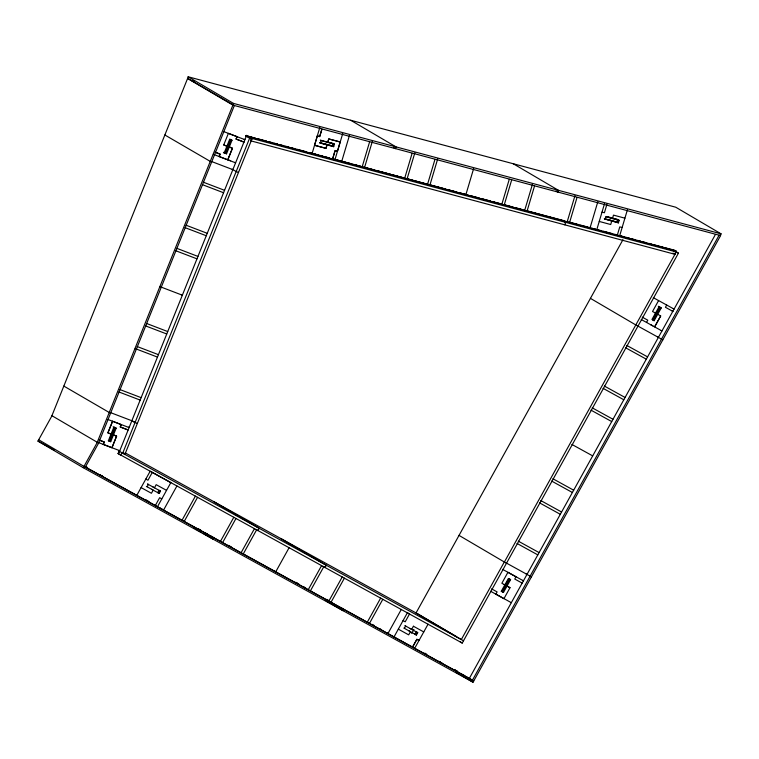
<?xml version="1.0" encoding="UTF-8"?>
<svg xmlns="http://www.w3.org/2000/svg" width="759" height="759" viewBox="0 0 759 759"><rect width="100%" height="100%" fill="white"/><g stroke="black" fill="none" stroke-linecap="round" stroke-linejoin="round"><path stroke-width="1.14" d="M188.156 76.773L187.634 78.509L232.947 105.14L720.528 235.584L721.05 233.838L675.747 207.216L188.156 76.773L233.459 103.395L721.05 233.838M232.947 105.14L233.459 103.395M250.831 139.941L251.333 138.271L246.296 135.311M319.947 142.54L327.025 144.912L326 148.347L314.549 145.282L317.328 135.946L319.7 136.582L321.92 129.115L319.662 136.582L317.29 135.946M360.202 166.401L245.574 135.738L312.034 153.745L319.833 127.408M311.275 153.327L332.527 159.248L335.051 150.68L337.442 151.335L340.184 141.98L328.77 138.944L327.746 142.369L326.266 141.497L334.434 144.153L333.685 146.686L320.307 143.119L321.057 140.586L320.317 140.149L327.034 141.942M326.996 144.903L325.981 148.337L314.53 145.282M333.685 146.686L332.205 145.813L332.954 143.28M332.527 159.248L335.07 150.699L337.423 151.316M342.736 133.527L334.899 159.874L310.535 152.891L312.11 153.318M341.635 161.676L349.482 135.33M362.081 167.141L369.595 141.895M364.481 167.786L372.318 141.44M404.604 178.526L412.118 153.271M407.004 179.162L414.85 152.815M427.45 184.636L434.964 159.39M429.85 185.281L437.687 158.935M473.644 168.555L465.808 194.902L464.328 194.029L467.705 194.93M501.765 204.522L509.28 179.266M504.166 205.158L511.68 179.911M524.611 210.632L532.448 184.285M527.012 211.277L534.526 186.021M564.876 224.863L565.626 222.359L562.599 220.584M567.134 222.007L574.971 195.661M569.535 222.653L577.049 197.406M589.98 228.117L597.817 201.771M604.553 203.573L596.716 229.92L591.868 228.146M606.953 204.218L604.411 212.757L602.039 212.131M605.018 219.294L605.767 216.761L619.173 220.347L618.414 222.88L604.278 218.858L617.674 222.444L618.433 219.911L606.147 216.628M618.414 222.88L616.944 221.998L617.693 219.465L613.244 218.269M627.437 209.693L619.6 236.04L333.419 159.001M250.584 140.776L674.941 254.303L675.681 251.798L671.658 249.436M103.319 444.394L104.287 442.004L99.334 440.125L104.287 442.004L103.3 444.413L111.934 447.725L116.601 436.159L113.433 434.935L116.165 428.18L113.822 427.279L111.08 434.072L107.901 432.848L112.569 421.254L121.212 424.594L120.245 426.947L128.148 429.964L246.314 136.174M232.956 104.979L97.228 442.326L98.642 442.867L234.36 105.52L187.644 78.357L51.916 415.695L98.632 443.085L85.312 467.127M219.152 156.515L220.11 154.115L215.167 152.227L220.11 154.124L219.152 156.525L227.785 159.817L232.444 148.242L227.776 146.183L230.499 139.39L231.988 140.263L226.533 153.811L223.45 152.483L225.803 153.384L231.248 139.827L229.683 139.229M231.988 140.263L229.645 139.371L226.913 146.155L223.725 144.95L228.393 133.366L237.017 136.658L236.068 139.068L243.962 142.085L243.222 141.639M110.349 433.607L111.08 434.072L108.366 440.799L110.71 441.7L113.442 434.907L116.62 436.121L111.962 447.696M224.19 152.92L226.903 146.155L223.734 144.941M114.704 427.279L109.23 440.827L110.71 441.7M226.533 153.811L225.062 152.948L227.776 146.183M227.785 159.817L232.434 148.233L229.256 147.028M237.017 136.658L236.049 139.058L243.962 142.066M673.394 250.195L678.432 253.155L462.24 643.063L118.347 453.711L119.789 450.713L97.522 442.203M245.897 135.529L251.931 139.077L124.998 454.11L122.683 453.218L249.616 138.195L245.593 135.833M112.579 421.283L107.901 432.848L111.089 434.044M121.212 424.594L120.245 426.985L128.138 430.021L119.77 450.732M469.375 678.499L472.392 680.282L719.153 235.11L720.471 235.84L473.037 682.227L83.253 467.715L37.95 441.083L52.001 415.733M83.253 467.715L97.313 442.355M136.791 495.352L150.159 471.225L170.822 482.591M152.303 472.402L147.967 480.219L145.823 479.043M147.113 486.794L148.394 484.479L147.654 484.043M158.47 493.027L159.76 490.703M159.21 493.464L160.5 491.149L159.02 490.267L157.739 492.591L159.21 493.464L146.364 486.358M419.034 640.473L416.9 639.296L412.545 647.104L155.31 505.541L159.646 497.714L161.781 498.891M157.474 506.727L170.841 482.61M163.565 510.076L176.932 485.959M182.027 520.247L195.405 496.12M184.2 521.442L197.568 497.316M220.452 541.385L233.819 517.268M222.624 542.581L235.992 518.463M241.087 552.751L254.464 528.625M243.259 553.947L256.627 529.82M289.113 547.694L275.745 571.821L274.265 570.948M308.23 589.705L321.598 565.578M310.403 590.891L323.77 566.774M328.865 601.062L342.243 576.935M331.038 602.257L344.415 578.13M367.29 622.209L380.657 598.083M369.462 623.405L382.83 599.278M387.925 633.566L401.302 609.439M404.367 628.376L405.648 626.052L404.908 625.625L417.735 632.712L416.444 635.027L403.892 628.063M622.949 239.721L416.036 612.949L461.32 639.562L504.308 562.002L506.557 563.235M413.437 626.241L411.663 629.372L410.211 628.518M411.71 633.433L413.94 629.42M415.704 634.59L416.995 632.275M428.067 624.164L414.689 648.29L469.356 678.375L672.806 311.38M672.237 249.597L676.26 251.96L504.384 562.039L459.024 535.389M646.545 322.423L647.788 320.184L642.237 317.129M658.584 300.592L652.531 311.494L655.51 313.125M501.282 591.261L508.397 578.481L510.589 579.686L503.473 592.466L501.272 591.223M502.733 592.029L509.849 579.259M653.423 320.279L660.51 307.518M654.163 320.715L661.241 307.955L659.77 307.082L652.683 319.852L654.163 320.715L651.962 319.473L659.049 306.74L658.309 306.313L661.241 307.955M503.967 598.633L510.001 587.694L507.021 586.062M660.681 315.972L654.619 326.901L660.691 315.943L656.222 313.467L656.952 313.922M666.668 305.042L665.425 307.281L672.825 311.351L715.452 234.427M340.184 141.98L328.732 138.935L327.717 142.36L334.434 144.153M326.977 141.924L333.694 143.717L332.945 146.25L319.567 142.673L320.307 143.119M325.488 144.02L332.205 145.813M332.575 159.02L334.159 159.437M618.082 235.404L616.498 234.986L617.238 235.423L619.78 226.884L622.152 227.51M192.141 80.71L194.418 81.317M624.923 218.184L613.481 215.12L612.456 218.554L611.716 218.118M607.655 216.77L611.014 217.672M321.057 140.586L327.746 142.369M604.657 218.706L616.944 221.998M599.268 221.457L610.71 224.522L611.735 221.087L610.227 220.195M245.963 135.605L255.033 138.034M257.292 138.641L266.362 141.06M268.629 141.667L272.026 142.578M274.293 143.185L277.69 144.096M279.957 144.694L283.354 145.605M285.621 146.212L289.018 147.123M291.285 147.73L294.691 148.641M296.949 149.248L306.019 151.667M314.065 153.821L317.48 154.732M319.757 155.339L323.173 156.259M325.45 156.866L328.865 157.777M336.787 159.902L340.155 160.804M342.432 161.411L351.512 163.84M353.789 164.447L360.601 166.278M364.121 167.217L374.149 169.902M376.379 170.49L390.866 174.371M393.096 174.968L403.124 177.653M406.663 178.593L413.475 180.424M415.752 181.031L425.97 183.763M426.776 183.972L428.37 184.409M429.499 184.703L445.229 188.915M447.478 189.513L450.846 190.414M453.095 191.021L456.463 191.923M458.711 192.52L462.079 193.422M469.944 195.528L478.938 197.928M481.187 198.535L490.172 200.936M492.42 201.543L500.285 203.64M503.824 204.588L512.913 207.017M515.181 207.624L521.993 209.446M526.651 210.698L544.478 215.471M546.708 216.059L555.626 218.45M557.856 219.047L564.544 220.831M569.193 222.074L578.282 224.512M580.55 225.119L587.362 226.941M588.5 227.245L590.104 227.672M601.052 230.594L596.792 229.692M603.329 231.201L612.437 233.639M614.714 234.256L618.139 235.167M620.397 235.774L623.794 236.685M626.071 237.292L629.477 238.203M631.744 238.81L635.15 239.721M637.418 240.328L640.824 241.239M643.091 241.846L646.497 242.757M648.765 243.364L652.171 244.275M654.448 244.882L663.527 247.311M665.795 247.918L674.874 250.347M361.341 166.705L362.944 167.141M363.741 167.35L402.754 177.786M403.864 178.09L405.467 178.517M406.274 178.726L425.571 183.896M426.71 184.2L428.313 184.627M429.11 184.835L617.741 235.299M251.333 138.271L675.681 251.798M249.616 138.195L251.931 139.077M223.706 131.582L244.901 139.675L244.161 139.239M223.497 152.35L225.062 152.948M228.516 159.969L230.641 160.785M213.355 154.333L235.613 162.834L234.892 162.379M211.676 161.553L232.871 169.655M211.581 162.151L164.864 134.988M236.182 171.553L238.544 172.464M203.355 182.217L224.56 190.319M202.378 184.646L223.582 192.748M186.059 225.214L207.254 233.317M185.082 227.653L206.277 235.745M176.762 248.316L197.966 256.419M175.784 250.745L196.989 258.847M160.102 286.693L182.359 295.204L181.619 294.767M146.534 323.457L167.73 331.56M145.548 325.886L166.752 333.988M137.237 346.559L158.441 354.662M135.197 348.58L157.464 357.091M119.941 389.557L141.136 397.659M118.954 391.986L140.159 400.088M110.643 412.659L131.848 420.752M110.548 413.257L63.832 386.084M137.388 423.513L132 420.828M107.901 419.471L129.106 427.573L128.366 427.137M108.404 440.666L109.97 441.264L115.444 427.715L116.165 428.18M113.1 426.814L114.666 427.412M414.708 648.29L412.564 647.114L416.9 639.296L419.015 640.463M676.26 251.96L678.432 253.155M653.309 297.67L674.068 309.093L673.328 308.657M650.795 324.767L652.825 325.848M641.213 319.511L661.971 330.943L661.222 330.507M637.645 325.943L658.404 337.375M637.949 326.199L590.436 298.363M662.787 339.909L657.436 336.806M626.83 345.459L647.579 356.882M625.558 347.745L646.307 359.178M604.325 386.037L625.074 397.469M603.054 388.333L623.803 399.765M592.229 407.839L612.987 419.272M590.957 410.135L611.716 421.568M571.925 444.451L592.684 455.884M552.903 478.768L573.662 490.2M551.632 481.064L572.381 492.487M540.816 500.57L561.565 512.002M539.545 502.866L560.294 514.289M518.302 541.158L539.061 552.58M517.031 543.453L537.789 554.876M506.215 562.96L526.974 574.383M531.395 576.935L526.053 573.842M502.648 569.392L523.406 580.815L522.647 580.407M522.135 583.102L514.763 579.041L515.987 576.764L507.923 572.324L501.87 583.254L504.82 584.876L504.08 584.439M510.029 587.713L505.532 585.217M491.585 588.87L497.107 591.906L495.883 594.183L503.938 598.623M490.561 591.242L511.319 602.674M125.14 452.848L418.2 614.145L456.463 636.63M463.512 640.767L121.971 452.8L120.7 455.087L117.673 453.313M166.525 490.352L156.174 484.669L154.438 487.809L152.976 486.946M403.057 620.606L405.221 621.792L409.537 613.965L407.393 612.788L394.016 636.915L393.276 636.478L395.42 637.664L394.68 637.228M413.408 626.232L423.778 631.934M147.654 484.043L160.5 491.149M141.089 487.591L151.43 493.274L153.176 490.134L151.667 489.251M398.323 629.154L408.693 634.856L410.429 631.716L408.902 630.824M84.202 466.406L155.68 505.712M37.95 441.083L54.449 450.163M473.768 680.918L83.983 466.396L38.681 439.765M618.433 219.911L619.173 220.347M672.92 253.117L674.941 254.303M513.217 163.735L558.52 190.357L557.998 192.103L555.986 190.917M595.265 229.047L596.005 229.484M350.686 120.254L395.989 146.876L395.477 148.622L393.456 147.436M672.066 310.943L672.825 311.351M192.074 80.672L194.095 81.849M312.926 153.508L313.666 153.944L312.898 153.527M310.554 152.882L312.034 153.745M232.15 169.181L236.229 171.572M510.589 579.686L509.109 578.823L501.993 591.603L503.473 592.466M132.047 420.856L135.074 422.63M111.943 434.063L113.433 434.935M460.229 641.877L462.24 643.063M281.001 538.634L326.313 565.256L325.042 567.552L323.021 566.366M213.858 501.68L259.17 528.302L257.899 530.598L255.887 529.421M122.986 452.924L124.998 454.11M118.945 451.017L122.683 453.218M118.48 451.7L119.22 452.136M417.735 632.712L416.245 631.839L414.964 634.163L416.444 635.027M454.632 669.675L457.658 671.449M454.271 669.628L457.601 671.535M462.326 674.362L464.337 675.548M439.015 661.393L442.023 663.167M424.784 653.11L426.795 654.296M438.844 661.383L441.861 663.148M455.922 672.17L458.939 673.945M460.95 675.13L473.037 682.227M372.384 624.42L374.396 625.606M379.415 628.556L381.587 629.752M386.616 632.702L388.617 633.888M326.721 599.354L328.732 600.53M340.819 607.636L343.836 609.411L343.106 610.72L325.99 600.663M295.858 582.343L298.875 584.117M303.904 587.068L305.905 588.253M295.697 582.333L298.714 584.107M303.742 587.058L305.744 588.234M228.563 545.379L231.571 547.154M197.805 528.435L200.822 530.209M205.86 533.169L207.871 534.355M210.888 536.129L213.915 537.903L213.184 539.213L203.118 533.302M145.842 499.745L148.859 501.519M160.073 508.027L162.084 509.204M194.057 527.97L197.074 529.754M199.086 530.93L201.097 532.116M154.57 505.105L155.31 505.541M99.837 474.726L102.844 476.491M85.606 466.443L87.617 467.62M99.676 474.707L102.683 476.481M675.614 250.783L618.86 235.603L676.354 251.22L675.614 250.783"/></g></svg>
